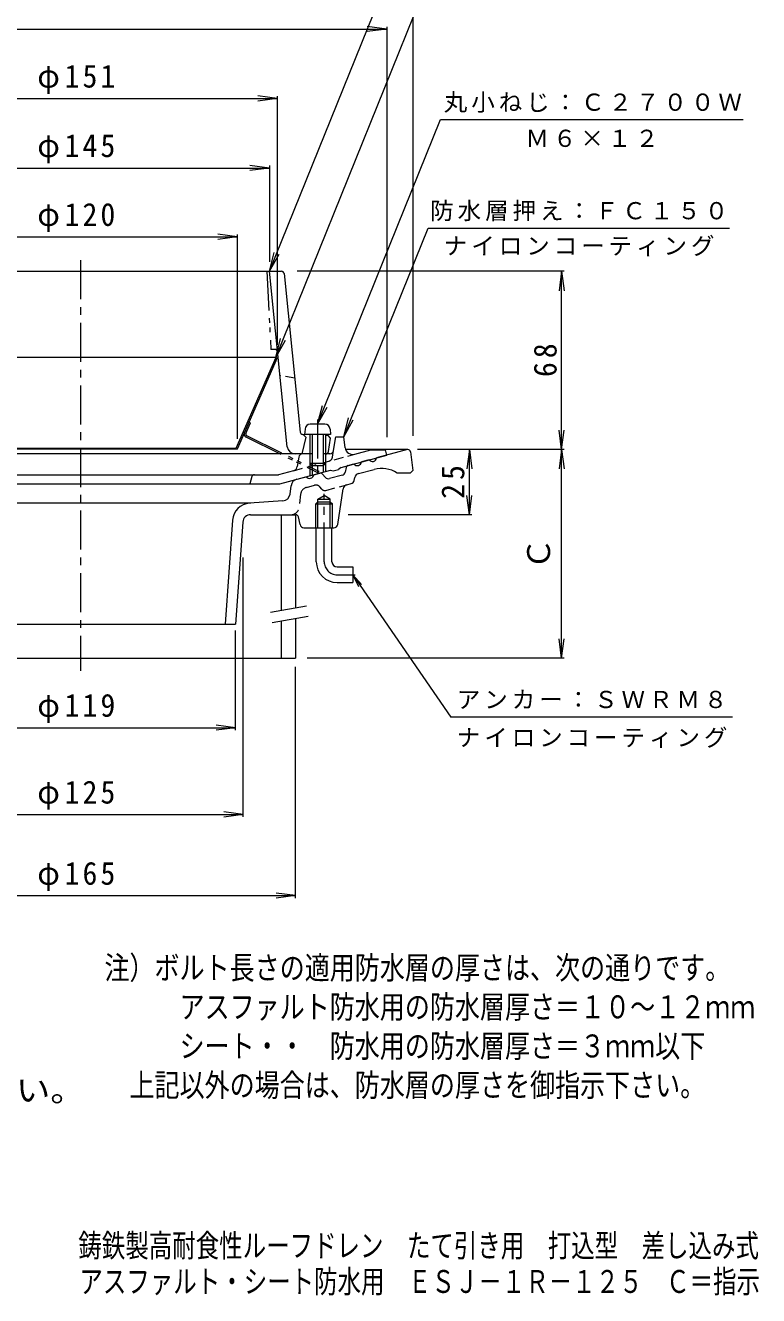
# Model space of a CAD drawing. Units: millimetres, scale not verified. Extents: x -293 to 223, y -346 to 388.
# Drawn here: x -58.6 to 222.6, y -345.8 to 141.2 of the extents above; entities that cross this region are included whole.
import ezdxf
from ezdxf.enums import TextEntityAlignment as Align

# ---------------------------------------------------------------- set-up
doc = ezdxf.new("R2010")
doc.units = ezdxf.units.MM
doc.header["$LTSCALE"] = 3
for name, pattern in [('CHAIN1', [8, 5, -1, 1, -1]), ('DASHED1', [1.8, 1.2, -0.6]), ('DOUBLE_CHAIN1', [8.8, 5, -1, 0.6, -0.6, 0.6, -1])]:
    doc.linetypes.add(name, pattern=pattern)
for name, color, linetype, lineweight in [('0-0_通り芯', 3, 'Continuous', 9), ('0-1_ピット', 2, 'Continuous', 9), ('0-2_本体（蓋）', 6, 'Continuous', 5), ('0-3_受枠', 4, 'Continuous', 9), ('0-4_寸法', 7, 'Continuous', 9), ('0-5_文字', 7, 'Continuous', 9), ('0-6', 2, 'Continuous', 9), ('0-A', 4, 'Continuous', 9)]:
    doc.layers.add(name, color=color, linetype=linetype, lineweight=lineweight)
doc.layers.add('F-4_F-4ﾚｲﾔ', color=2, linetype='Continuous')
doc.layers.add('F-5_F-5ﾚｲﾔ', color=2, linetype='Continuous')
doc.styles.add('ＭＳ ゴシック', font='')
doc.styles.get('ＭＳ ゴシック').set_extended_font_data('MS Gothic')

msp = doc.modelspace()

# ---------------------------------------------------------------- linework, layer by layer
at = {"layer": '0-0_通り芯', "linetype": 'CHAIN1'}
for p, q in [((-37.542, 51.203), (-37.542, -106.232)), ((55.958, -64.412), (55.958, -38.387)), ((60.958, -69.412), (67.802, -69.412))]:
    msp.add_line(p, q, dxfattribs=at)
at = {"layer": '0-0_通り芯'}
for p, q in [((88.075, -21.412), (64.45, -21.412)), ((87.958, -21.412), (76.102, -24.588)), ((89.068, -22.288), (89.958, -29.412)), ((64.388, -28.3), (64.025, -30.072)), ((65.108, -27.534), (67.409, -26.918)), ((69.128, -30.598), (75.099, -28.998)), ((73.205, -25.365), (70.307, -26.141)), ((45.491, -32.791), (49.057, -31.835)), ((51.954, -31.059), (54.255, -30.442)), ((55.262, -30.745), (56.462, -32.098)), ((62.943, -31.22), (57.973, -32.552)), ((67.448, -33.296), (67.687, -32.129)), ((88.958, -30.412), (83.958, -30.412)), ((88.958, -30.412), (89.958, -29.412)), ((42.904, -38.463), (43.29, -35.323)), ((61.154, -50.141), (63.259, -36.512)), ((64.718, -34.886), (66.367, -34.444)), ((27.783, -41.971), (-96.903, -41.971)), ((40.136, -41.09), (27.295, -41.988)), ((52.783, -42.212), (53.598, -41.412)), ((52.783, -42.212), (59.133, -42.212)), ((52.783, -51.412), (52.783, -42.212)), ((53.598, -40.412), (55.958, -39.049)), ((53.598, -51.412), (53.598, -40.412)), ((53.598, -41.412), (58.318, -41.412)), ((58.318, -51.412), (58.318, -40.412)), ((58.318, -41.412), (59.133, -42.212)), ((59.133, -51.412), (59.133, -42.212)), ((20.801, -48.472), (17.948, -88.412)), ((27.751, -46.412), (44.958, -46.412)), ((46.717, -50.206), (46.119, -47.216)), ((24.759, -49.198), (21.958, -88.412)), ((48.188, -51.412), (59.672, -51.412)), ((52.958, -64.412), (52.958, -51.412)), ((58.958, -64.412), (58.958, -51.412)), ((60.958, -66.412), (66.958, -66.412)), ((66.958, -66.412), (66.958, -72.412)), ((60.958, -72.412), (66.958, -72.412)), ((-97.042, -88.412), (21.958, -88.412))]:
    msp.add_line(p, q, dxfattribs=at)
at = {"layer": '0-0_通り芯', "linetype": 'DASHED1'}
for p, q in [((46.931, -38.488), (46.282, -43.777)), ((49.132, -35.956), (52.306, -35.106)), ((55.11, -36.602), (54.32, -35.711)), ((56.62, -37.056), (64.718, -34.886))]:
    msp.add_line(p, q, dxfattribs=at)
at = {"layer": '0-0_通り芯'}
msp.add_lwpolyline([(53.598, -40.412), (58.318, -40.412), (55.958, -39.049)], dxfattribs=at)
for centre, radius, start, end in [((88.075, -22.412), 1, 7.12427, 90), ((65.367, -28.5), 1, 104.99922, 168.43358), ((68.696, -25.926), 1.625, 217.62109, 352.37941), ((74.492, -24.373), 1.625, 217.6203, 352.38071), ((77.946, -39.624), 11, 56.87024, 105.00032), ((46.267, -35.689), 3, 105.00009, 172.99957), ((50.344, -30.843), 1.625, 217.61926, 352.37941), ((54.514, -31.408), 1, 41.56502, 104.99977), ((57.585, -31.103), 1.5, 221.56442, 285.00009), ((62.555, -29.771), 1.5, 285.00009, 348.4351), ((65.978, -32.995), 1.5, 284.99872, 348.43372), ((69.646, -32.53), 2, 104.9995, 168.43379), ((39.926, -38.097), 3, 273.99982, 352.99992), ((65.236, -36.818), 2, 104.99847, 171.22101), ((27.783, -48.971), 7, 94.00002, 175.9144), ((27.751, -49.412), 3, 90, 175.91445), ((45.138, -47.412), 1, 11.30994, 90), ((48.188, -49.912), 1.5, 191.31021, 270), ((59.672, -49.912), 1.5, 270, 351.22128), ((60.958, -64.412), 8, 180, 270), ((60.958, -64.412), 2, 180, 270)]:
    msp.add_arc(centre, radius, start, end, dxfattribs=at)
at = {"layer": '0-0_通り芯', "linetype": 'DASHED1'}
for centre, radius, start, end in [((49.909, -38.854), 3, 104.9994, 172.99992), ((52.823, -37.038), 2, 41.56493, 105.00024), ((56.232, -35.607), 1.5, 221.56349, 284.99872), ((43.304, -43.412), 3, 270, 353.00027)]:
    msp.add_arc(centre, radius, start, end, dxfattribs=at)
at = {"layer": '0-0_通り芯', "linetype": 'CHAIN1'}
msp.add_arc((60.958, -64.412), 5, 180, 270, dxfattribs=at)
at = {"layer": '0-1_ピット'}
for p, q in [((59.584, -21.802), (60.458, -16.555)), ((60.458, -16.555), (63.458, -16.555)), ((64.008, -20.698), (63.458, -16.555)), ((46.253, -24.313), (45.666, -27.901)), ((51.328, -23.055), (47.733, -23.055)), ((58.104, -23.055), (55.588, -23.055)), ((62.458, -28.244), (79.958, -23.555)), ((67.759, -23.201), (73.899, -21.555)), ((73.899, -21.555), (79.458, -21.555)), ((79.958, -23.555), (79.458, -21.555)), ((50.458, -26.75), (50.458, -31.46)), ((51.328, -27.619), (51.328, -31.227)), ((55.588, -27.62), (55.588, -30.085)), ((56.458, -26.75), (56.458, -29.852)), ((59.458, -29.566), (61.458, -29.03)), ((62.458, -28.244), (61.458, -29.03)), ((-93.242, -31.055), (38.445, -31.055)), ((28.251, -31.781), (27.458, -34.555)), ((44.21, -29.51), (38.445, -31.055)), ((38.905, -34.555), (58.458, -29.316)), ((58.458, -29.316), (59.458, -29.566)), ((-101.542, -34.555), (38.905, -34.555))]:
    msp.add_line(p, q, dxfattribs=at)
at = {"layer": '0-1_ピット', "linetype": 'DASHED1'}
for p, q in [((44.21, -29.51), (67.759, -23.201)), ((59.17, -24.289), (59.584, -21.802))]:
    msp.add_line(p, q, dxfattribs=at)
at = {"layer": '0-1_ピット'}
for centre, radius, start, end in [((47.733, -24.555), 1.5, 90, 170.72017), ((58.104, -21.555), 1.5, 270, 350.54048), ((66.982, -20.303), 3, 187.56569, 285.00009), ((43.693, -27.579), 2, 285.00052, 350.72157), ((29.212, -32.055), 1, 90, 164.05402)]:
    msp.add_arc(centre, radius, start, end, dxfattribs=at)
at = {"layer": '0-1_ピット', "linetype": 'DASHED1'}
msp.add_arc((57.197, -23.96), 2, 285.00002, 350.54161, dxfattribs=at)
at = {"layer": '0-2_本体（蓋）'}
for p, q in [((-114.667, 46.945), (39.583, 46.945)), ((41.817, -20.36), (34.958, 46.945)), ((40.578, 46.046), (46.768, -14.69)), ((48.958, -16.642), (47.458, -23.055)), ((50.454, -15.706), (47.719, -15.588)), ((48.958, -16.642), (47.958, -15.598)), ((57.458, -16.011), (56.458, -15.967)), ((58.458, -17.055), (57.458, -16.011)), ((57.597, -22.22), (58.458, -17.055)), ((47.56, -23.055), (-98.47, -23.055))]:
    msp.add_line(p, q, dxfattribs=at)
at = {"layer": '0-2_本体（蓋）', "linetype": 'DOUBLE_CHAIN1'}
for p in [(33.958, 46.945), (37.112, 16.945)]:
    msp.add_line(p, (35.53, 16.945), dxfattribs=at)
at = {"layer": '0-2_本体（蓋）', "linetype": 'DASHED1'}
msp.add_line((44.665, 5.945), (39.035, 6.945), dxfattribs=at)
at = {"layer": '0-2_本体（蓋）'}
for centre, radius, start, end in [((39.583, 45.945), 1, 5.81873, 90), ((47.763, -14.588), 1, 185.81873, 267.51088), ((44.802, -20.055), 3, 185.81866, 270), ((56.611, -22.055), 1, 270, 350.53932)]:
    msp.add_arc(centre, radius, start, end, dxfattribs=at)
at = {"layer": '0-2_本体（蓋）', "linetype": 'DOUBLE_CHAIN1'}
msp.add_arc((37.112, 15.945), 1, 5.81863, 90, dxfattribs=at)
at = {"layer": '0-3_受枠'}
for p, q in [((39.458, -46.412), (39.458, -83.017)), ((44.958, -46.412), (44.958, -82.047)), ((39.458, -87.078), (39.458, -101.412)), ((44.958, -86.109), (44.958, -101.412)), ((-120.042, -101.412), (44.958, -101.412))]:
    msp.add_line(p, q, dxfattribs=at)
at = {"layer": '0-3_受枠', "color": 7}
for p, q in [((35.345, -83.742), (49.132, -81.311)), ((36.039, -87.681), (49.826, -85.25))]:
    msp.add_line(p, q, dxfattribs=at)
at = {"layer": '0-4_寸法'}
for p, q in [((89.958, 165.13), (89.958, -16.142)), ((-155.042, 139.827), (79.958, 139.827)), ((79.958, 139.827), (72.522, 140.806)), ((79.958, 139.827), (72.522, 138.848)), ((79.958, 140.727), (79.958, -16.612)), ((-113.042, 113.175), (37.958, 113.175)), ((37.958, 113.175), (30.522, 114.154)), ((37.958, 113.175), (30.522, 112.196)), ((37.958, 114.075), (37.958, 18.744)), ((-110.042, 86.541), (34.958, 86.541)), ((34.958, 86.541), (27.522, 87.52)), ((34.958, 86.541), (27.522, 85.562)), ((34.958, 87.441), (34.958, 50.605)), ((-97.692, 60.146), (22.608, 60.146)), ((22.608, 60.146), (15.172, 61.125)), ((22.608, 60.146), (15.172, 59.167)), ((22.608, 61.046), (22.608, -17.263)), ((147.952, 46.945), (45.674, 46.945)), ((147.052, 46.945), (146.073, 39.509)), ((147.052, -21.412), (147.052, 46.945)), ((147.052, 46.945), (148.031, 39.509)), ((147.052, -21.412), (146.073, -13.976)), ((147.052, -21.412), (148.031, -13.976)), ((147.952, -21.412), (91.821, -21.412)), ((111.657, -21.412), (110.678, -28.848)), ((111.657, -46.412), (111.657, -21.412)), ((111.657, -21.412), (112.636, -28.848)), ((147.052, -21.412), (146.073, -28.848)), ((147.052, -101.412), (147.052, -21.412)), ((147.052, -21.412), (148.031, -28.848)), ((111.657, -46.412), (110.678, -38.976)), ((111.657, -46.412), (112.636, -38.976)), ((112.557, -46.412), (65.118, -46.412)), ((24.958, -162.244), (24.958, -62.795)), ((21.958, -128.96), (21.958, -90.827)), ((147.052, -101.412), (146.073, -93.976)), ((147.052, -101.412), (148.031, -93.976)), ((147.952, -101.412), (49.395, -101.412)), ((44.958, -193.36), (44.958, -104.661)), ((-97.042, -128.06), (21.958, -128.06)), ((21.958, -128.06), (14.522, -127.081)), ((21.958, -128.06), (14.522, -129.039)), ((24.958, -161.344), (17.522, -160.365)), ((-100.042, -161.344), (24.958, -161.344)), ((24.958, -161.344), (17.522, -162.323)), ((-120.042, -192.46), (44.958, -192.46)), ((44.958, -192.46), (37.522, -191.481)), ((44.958, -192.46), (37.522, -193.439))]:
    msp.add_line(p, q, dxfattribs=at)
at = {"layer": '0-5_文字'}
for p, q in [((34.958, 46.945), (92.922, 190.41)), ((37.409, 13.945), (93.275, 152.219)), ((53.458, -11.72), (100.647, 105.076)), ((100.647, 105.076), (216.713, 105.076)), ((63.458, -16.555), (95.799, 63.491)), ((95.799, 63.491), (211.452, 63.491)), ((34.958, 46.945), (36.836, 54.206)), ((34.958, 46.945), (38.651, 53.472)), ((37.409, 13.945), (39.287, 21.206)), ((37.409, 13.945), (41.102, 20.472)), ((53.458, -11.72), (55.336, -4.459)), ((53.458, -11.72), (57.151, -5.192)), ((63.458, -16.555), (65.336, -9.294)), ((63.458, -16.555), (67.151, -10.028)), ((66.958, -69.412), (104.552, -124.081)), ((66.958, -69.412), (70.235, -73.188)), ((66.958, -69.412), (69.146, -73.908)), ((212.626, -124.081), (104.552, -124.081))]:
    msp.add_line(p, q, dxfattribs=at)
at = {"layer": '0-6'}
for p, q in [((37.409, 13.945), (-112.492, 13.945)), ((37.958, 13.704), (22.608, -21.296)), ((37.409, 13.945), (37.958, 13.704))]:
    msp.add_line(p, q, dxfattribs=at)
at = {"layer": '0-6', "linetype": 'DOUBLE_CHAIN1'}
for p, q in [((25.917, -15.247), (27.695, -11.193)), ((27.695, -11.193), (27.145, -10.952)), ((26.2, -16.026), (53.974, -29.758))]:
    msp.add_line(p, q, dxfattribs=at)
at = {"layer": '0-6'}
for points in [[(37.409, 13.945), (22.059, -21.055), (22.608, -21.296), (-97.692, -21.296)], [(22.059, -21.055), (17.419, -21.055), (-97.142, -21.055)]]:
    msp.add_lwpolyline(points, dxfattribs=at)
at = {"layer": '0-6', "linetype": 'DOUBLE_CHAIN1'}
msp.add_lwpolyline([(25.934, -16.563), (53.708, -30.296), (53.974, -29.758)], dxfattribs=at)
for radius in [1.2, 0.6]:
    msp.add_arc((26.466, -15.488), radius, 156.3205, 243.69051, dxfattribs=at)
at = {"layer": '0-A'}
for p, q in [((48.64, -13.545), (48.458, -15.62)), ((56.284, -11.72), (50.632, -11.72)), ((58.277, -13.545), (58.458, -15.62)), ((58.458, -15.62), (48.458, -15.62)), ((50.458, -15.62), (50.458, -26.75)), ((51.328, -15.62), (51.328, -27.62)), ((55.588, -15.62), (55.588, -27.62)), ((56.458, -15.62), (56.458, -26.75)), ((51.328, -27.62), (50.458, -26.75)), ((56.458, -26.75), (50.458, -26.75)), ((55.588, -27.62), (51.328, -27.62)), ((55.588, -27.62), (56.458, -26.75))]:
    msp.add_line(p, q, dxfattribs=at)
at = {"layer": '0-A', "linetype": 'CHAIN1'}
msp.add_line((53.458, -9.894), (53.458, -30.616), dxfattribs=at)
at = {"layer": '0-A'}
for centre, start, end in [((50.632, -13.72), 90, 174.99998), ((56.284, -13.72), 5.00002, 90)]:
    msp.add_arc(centre, 2, start, end, dxfattribs=at)

# ---------------------------------------------------------------- texts
at = {"layer": '0-4_寸法', "color": 2, "style": 'ＭＳ ゴシック'}
msp.add_text('Ｃ', height=8.798, rotation=90, dxfattribs=at).set_placement((145.252, -67.412), align=Align.BOTTOM_LEFT)
at = {"layer": '0-4_寸法', "color": 2, "char_height": 8.798, "attachment_point": 7, "style": 'ＭＳ ゴシック'}
for s, insert in [('\\T1.21;\\W0.95;φ151', (-54.042, 114.975)), ('\\T1.21;\\W0.95;φ145', (-54.042, 88.341)), ('\\T1.21;\\W0.95;φ120', (-54.042, 61.946)), ('\\T1.21;\\W0.95;φ119', (-54.042, -126.26)), ('\\T1.21;\\W0.95;φ125', (-54.042, -159.544)), ('\\T1.21;\\W0.95;φ165', (-54.042, -190.66))]:
    msp.add_mtext(s, dxfattribs=dict(at, insert=insert))
at = {"layer": '0-4_寸法', "color": 2, "char_height": 8.798, "attachment_point": 7, "rotation": 90, "style": 'ＭＳ ゴシック'}
for s, insert in [('\\T1.27;\\W0.95;68', (145.252, 6.391)), ('\\T1.27;\\W0.95;25', (109.857, -40.287))]:
    msp.add_mtext(s, dxfattribs=dict(at, insert=insert))
at = {"layer": '0-5_文字', "color": 6, "style": 'ＭＳ ゴシック', "width": 0.8}
for s, p in [('注）ボルト長さの適用防水層の厚さは、次の通りです。', (-28.295, -227.129)), ('\u3000\u3000\u3000アスファルト防水用の防水層厚さ＝１０～１２ｍｍ', (-28.295, -242.129)), ('シート・・', (0.505, -257.129)), ('防水用の防水層厚さ＝３ｍｍ以下', (58.105, -257.129)), ('\u3000上記以外の場合は、防水層の厚さを御指示下さい。', (-28.295, -272.129))]:
    msp.add_text(s, height=8.798, dxfattribs=at).set_placement(p, align=Align.BOTTOM_LEFT)
at = {"layer": '0-5_文字', "char_height": 6.598, "attachment_point": 7, "style": 'ＭＳ ゴシック'}
for s, insert in [('\\T1.17;丸小ねじ：Ｃ２７００Ｗ', (101.869, 107.742)), ('\\T1.17;Ｍ６×１２', (133.18, 94.516)), ('\\T1.17;防水層押え：ＦＣ１５０', (96.625, 66.145)), ('\\T1.17;ナイロンコーティング', (101.875, 52.695)), ('\\T1.17;アンカー：ＳＷＲＭ８', (106.839, -120.873)), ('\\T1.17;ナイロンコーティング', (106.839, -135.837))]:
    msp.add_mtext(s, dxfattribs=dict(at, insert=insert))
at = {"layer": 'F-4_F-4ﾚｲﾔ', "style": 'ＭＳ ゴシック', "width": 0.75}
for s, p in [('鋳鉄製高耐食性ルーフドレン\u3000たて引き用\u3000打込型\u3000差し込み式', (-38.291, -333.656)), ('アスファルト・シート防水用\u3000ＥＳＪ－１Ｒ－１２５\u3000Ｃ＝指示', (-37.896, -347.422))]:
    msp.add_text(s, height=8.798, dxfattribs=at).set_placement(p, align=Align.BOTTOM_LEFT)
at = {"layer": 'F-5_F-5ﾚｲﾔ', "style": 'ＭＳ ゴシック', "width": 1.1}
msp.add_text('※ご注文の際はＣ寸法をご指示ください。', height=8.798, dxfattribs=at).set_placement((-286.667, -274.069), align=Align.BOTTOM_LEFT)

doc.saveas('drawing.dxf')
